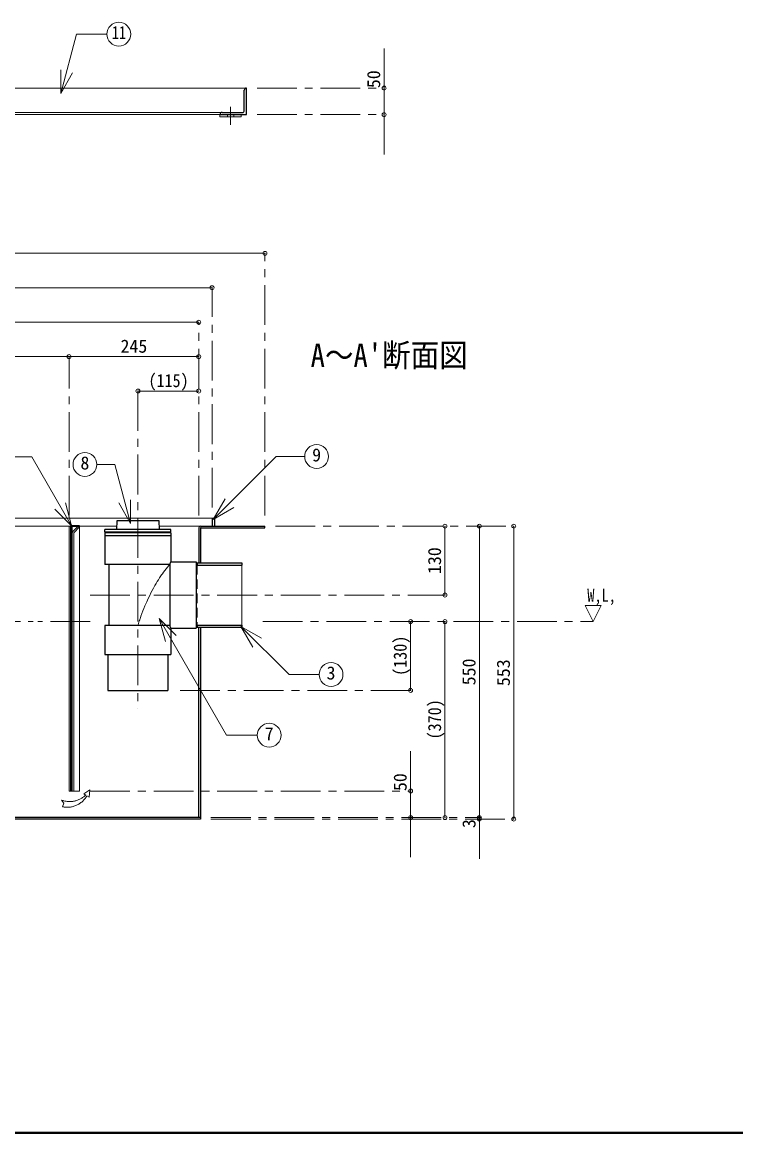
# Model space of a CAD drawing. Units: millimetres at full size, sheet at 1:15. Extents: x -3184 to 2891, y -2037 to 2178.
# Drawn here: x -1555 to -207, y -2037 to 59 of the extents above; entities that cross this region are included whole.
import ezdxf
from ezdxf.enums import TextEntityAlignment as Align

# ---------------------------------------------------------------- set-up
doc = ezdxf.new("R2010")
doc.units = ezdxf.units.MM
doc.header["$LTSCALE"] = 15
doc.header["$PDMODE"] = 32
doc.header["$PDSIZE"] = 7.5
for name, pattern in [('CHAIN1', [8, 5, -1, 1, -1]), ('DASHED1', [1.8, 1.2, -0.6]), ('DOUBLE_CHAIN1', [8.8, 5, -1, 0.6, -0.6, 0.6, -1])]:
    doc.linetypes.add(name, pattern=pattern)
doc.layers.add('0-0', color=4, linetype='Continuous', lineweight=9)
doc.styles.add('ＭＳ ゴシック', font='')
doc.styles.get('ＭＳ ゴシック').set_extended_font_data('MS Gothic')

msp = doc.modelspace()

# ---------------------------------------------------------------- linework, layer by layer
at = {"layer": '0-0'}
for p, q in [((-871.7, 9.67), (-871.7, -190.33)), ((-1181.7, -119.33), (-1181.7, -115.33)), ((-2346.7, -377.13), (-1096.7, -377.13)), ((-1196.7, -442.13), (-2246.7, -442.13)), ((-2221.7, -507.13), (-1221.7, -507.13)), ((-1466.7, -572.13), (-1726.7, -572.13)), ((-1221.7, -572.13), (-1466.7, -572.13)), ((-1221.7, -637.13), (-1336.7, -637.13)), ((-1721.45, -877.13), (-1196.7, -877.13)), ((-1721.45, -892.13), (-1466.7, -892.13)), ((-1463.7, -892.13), (-1462.95, -892.13)), ((-1447.95, -892.13), (-1377.01, -892.13)), ((-1446.7, -1392.13), (-1446.7, -892.13)), ((-1218.7, -892.13), (-1296.39, -892.13)), ((-756.7, -1022.13), (-756.7, -892.13)), ((-691.7, -892.13), (-691.7, -1442.13)), ((-626.7, -1445.13), (-626.7, -892.13)), ((-821.7, -1072.13), (-821.7, -1202.13)), ((-756.7, -1442.13), (-756.7, -1072.13)), ((-821.7, -1317.13), (-821.7, -1517.13)), ((-1463.7, -1392.13), (-1462.95, -1392.13)), ((-1461.45, -1392.13), (-1460.7, -1392.13)), ((-1457.7, -1392.13), (-1446.7, -1392.13)), ((-691.7, -1442.13), (-691.7, -1520.13))]:
    msp.add_line(p, q, dxfattribs=at)
at = {"layer": '0-0', "color": 7, "lineweight": 18}
for p, q in [((-1482.53, -75.54), (-1482.53, -30.54)), ((-1482.53, -75.54), (-1460.03, -36.56)), ((-1131.7, -65.33), (-2311.7, -65.33)), ((-2265.7, -111.33), (-1177.7, -111.33)), ((-2261.7, -115.33), (-1181.7, -115.33)), ((-1605.63, -761.29), (-1537.18, -761.29)), ((-1461.94, -891.61), (-1537.18, -761.29)), ((-1414.28, -775.63), (-1380.25, -775.63)), ((-1350.38, -887.14), (-1380.25, -775.63)), ((-1461.94, -891.61), (-1473.58, -848.14)), ((-1350.38, -887.14), (-1372.88, -848.16)), ((-1350.38, -887.14), (-1350.38, -842.14)), ((-1194.7, -879.52), (-1172.2, -840.54)), ((-1194.7, -879.52), (-1155.73, -857.02)), ((-1461.94, -891.61), (-1493.76, -859.79)), ((-1466.7, -892.13), (-1463.7, -892.13)), ((-1466.7, -1392.13), (-1466.7, -892.13)), ((-1463.7, -1392.13), (-1463.7, -892.13)), ((-1459.82, -902.25), (-1449.7, -892.13)), ((-1457.26, -903.93), (-1447.58, -894.25)), ((-1449.7, -892.13), (-1447.58, -894.25)), ((-1460.7, -904.37), (-1460.7, -1392.13)), ((-1457.7, -904.99), (-1457.7, -1392.13)), ((-1140.7, -965.53), (-1140.7, -1078.73)), ((-491.7, -1042.13), (-461.7, -1042.13)), ((-476.7, -1072.13), (-491.7, -1042.13)), ((-476.7, -1072.13), (-461.7, -1042.13)), ((-1296.4, -1066.56), (-1264.58, -1098.38)), ((-1296.4, -1066.56), (-1284.75, -1110.03)), ((-1296.4, -1066.56), (-1169.28, -1286.74)), ((-1142.03, -1081.34), (-1103.06, -1103.84)), ((-1142.03, -1081.34), (-1119.53, -1120.31)), ((-1169.28, -1286.74), (-1111.16, -1286.74)), ((-1463.7, -1392.13), (-1466.7, -1392.13)), ((-1457.7, -1392.13), (-1460.7, -1392.13))]:
    msp.add_line(p, q, dxfattribs=at)
at = {"layer": '0-0', "color": 5, "lineweight": 25}
for p, q in [((-1135.7, -107.33), (-1135.7, -69.33)), ((-1131.7, -115.33), (-1131.7, -65.33)), ((-1181.7, -115.33), (-1131.7, -115.33)), ((-1177.7, -111.33), (-1139.7, -111.33)), ((-1196.7, -877.13), (-1191.7, -877.13)), ((-1196.7, -877.13), (-1196.7, -892.13)), ((-1191.7, -892.13), (-1191.7, -877.13)), ((-1462.95, -892.13), (-1462.95, -1392.13)), ((-1461.45, -890.63), (-1447.95, -890.63)), ((-1461.45, -892.88), (-1461.45, -1392.13)), ((-1460.7, -892.13), (-1447.95, -892.13)), ((-1447.95, -890.63), (-1447.95, -892.13)), ((-1274.2, -898.13), (-1399.2, -898.13)), ((-1274.2, -903.63), (-1274.2, -898.13)), ((-1221.7, -895.13), (-1221.7, -961.63)), ((-1218.7, -892.13), (-1096.7, -892.13)), ((-1218.7, -896.63), (-1218.7, -961.63)), ((-1217.2, -895.13), (-1096.7, -895.13)), ((-1096.7, -895.13), (-1096.7, -892.13)), ((-1274.2, -904.63), (-1399.2, -904.63)), ((-1399.2, -904.63), (-1399.2, -964.63)), ((-1399.2, -909.63), (-1274.2, -909.63)), ((-1274.2, -904.63), (-1274.2, -959.63)), ((-1276.7, -964.63), (-1274.2, -959.63)), ((-1274.2, -959.63), (-1226.7, -959.63)), ((-1226.7, -959.63), (-1226.7, -1084.63)), ((-1224.7, -961.63), (-1140.7, -961.63)), ((-1224.7, -961.63), (-1224.7, -965.53)), ((-1140.7, -961.63), (-1140.7, -965.53)), ((-1276.7, -964.63), (-1399.2, -964.63)), ((-1391.7, -964.63), (-1391.7, -1079.63)), ((-1276.7, -964.63), (-1276.7, -1079.63)), ((-1226.7, -965.53), (-1140.7, -965.53)), ((-1276.7, -1079.63), (-1399.2, -1079.63)), ((-1274.2, -1084.63), (-1276.7, -1079.63)), ((-1274.2, -1084.63), (-1226.7, -1084.63)), ((-1274.2, -1084.63), (-1274.2, -1134.63)), ((-1226.7, -1078.73), (-1140.7, -1078.73)), ((-1224.7, -1078.73), (-1224.7, -1082.63)), ((-1224.7, -1082.63), (-1140.7, -1082.63)), ((-1221.7, -1442.13), (-1221.7, -1082.63)), ((-1140.7, -1078.73), (-1140.7, -1082.63)), ((-1280.2, -1134.63), (-1280.2, -1202.13)), ((-1461.45, -1392.13), (-1462.95, -1392.13)), ((-1218.7, -1442.13), (-2224.7, -1442.13))]:
    msp.add_line(p, q, dxfattribs=at)
at = {"layer": '0-0', "linetype": 'CHAIN1'}
for p, q in [((-1111.7, -65.33), (-871.7, -65.33)), ((-1161.7, -134.33), (-1161.7, -100.33)), ((-1111.7, -115.33), (-871.7, -115.33)), ((-1096.7, -872.13), (-1096.7, -377.13)), ((-1196.7, -857.13), (-1196.7, -442.13)), ((-1221.7, -872.13), (-1221.7, -507.13)), ((-1466.7, -872.13), (-1466.7, -572.13)), ((-1336.7, -637.13), (-1336.7, -1237.13)), ((-1076.7, -892.13), (-626.7, -892.13)), ((-1426.7, -1022.13), (-756.7, -1022.13)), ((-1100.7, -1072.13), (-476.7, -1072.13)), ((-821.7, -1202.13), (-1260.2, -1202.13)), ((-1426.7, -1392.13), (-821.7, -1392.13)), ((-1198.7, -1442.13), (-691.7, -1442.13)), ((-1198.7, -1445.13), (-626.7, -1445.13))]:
    msp.add_line(p, q, dxfattribs=at)
at = {"layer": '0-0', "linetype": 'DASHED1'}
for p, q in [((-1167.7, -119.33), (-1167.7, -115.33)), ((-1155.7, -119.33), (-1155.7, -115.33)), ((-1224.7, -965.53), (-1224.7, -1078.73))]:
    msp.add_line(p, q, dxfattribs=at)
at = {"layer": '0-0', "linetype": 'DOUBLE_CHAIN1'}
for p, q in [((-1426.7, -1072.13), (-2211.7, -1072.13)), ((-1438.63, -1397.22), (-1427.45, -1389.59)), ((-1438.63, -1397.22), (-1435.16, -1399.63)), ((-1433.12, -1401.04), (-1428.94, -1403.93)), ((-1428.94, -1403.93), (-1427.45, -1389.59))]:
    msp.add_line(p, q, dxfattribs=at)
at = {"layer": '0-0', "color": 1, "lineweight": 40}
msp.add_line((2890.8, -2037.13), (-3184.2, -2037.13), dxfattribs=at)
at = {"layer": '0-0', "color": 7, "lineweight": 18}
for points in [[(-1482.53, -75.54), (-1452.48, 36.59), (-1395.36, 36.59)], [(-1194.7, -879.52), (-1075.73, -760.54), (-1021.62, -760.54)], [(-1142.03, -1081.34), (-1051.32, -1172.04), (-994.45, -1172.04)]]:
    msp.add_lwpolyline(points, dxfattribs=at)
at = {"layer": '0-0'}
for points in [[(-1181.7, -119.33), (-1141.7, -119.33), (-1141.7, -115.33)], [(-1276.7, -964.63), (-1278.18, -966.42), (-1280.72, -969.5), (-1283.24, -972.6), (-1285.73, -975.72), (-1288.17, -978.88), (-1290.55, -982.08), (-1291.9, -983.95), (-1293.31, -985.98), (-1295.68, -989.53), (-1297.97, -993.13), (-1300.2, -996.77), (-1302.36, -1000.45), (-1304.48, -1004.16), (-1305.69, -1006.33), (-1307.14, -1008.96), (-1309.59, -1013.53), (-1311.99, -1018.13), (-1314.33, -1022.75), (-1316.61, -1027.41), (-1318.83, -1032.1), (-1320.09, -1034.83), (-1321.34, -1037.6), (-1323.44, -1042.42), (-1325.47, -1047.26), (-1327.42, -1052.14), (-1329.28, -1057.04), (-1331.06, -1061.98), (-1332.04, -1064.86), (-1332.5, -1066.25), (-1333.28, -1068.63), (-1334.05, -1071.03), (-1334.8, -1073.43), (-1335.54, -1075.83), (-1336.28, -1078.24), (-1336.7, -1079.63)]]:
    msp.add_lwpolyline(points, dxfattribs=at)
at = {"layer": '0-0', "color": 5, "lineweight": 25}
for points in [[(-1274.2, -903.63), (-1399.2, -903.63), (-1399.2, -898.13)], [(-1296.2, -898.13), (-1296.7, -882.13), (-1376.7, -882.13), (-1377.2, -898.13)], [(-1218.7, -1082.63), (-1218.7, -1445.13), (-2224.7, -1445.13)], [(-1399.2, -1079.63), (-1399.2, -1134.63), (-1274.2, -1134.63)], [(-1393.2, -1134.63), (-1393.2, -1202.13), (-1280.2, -1202.13)]]:
    msp.add_lwpolyline(points, dxfattribs=at)
at = {"layer": '0-0', "linetype": 'DOUBLE_CHAIN1'}
msp.add_lwpolyline([(-1481.03, -1409.16), (-1476.75, -1415.02), (-1479.19, -1421.83)], dxfattribs=at)
at = {"layer": '0-0', "color": 7, "lineweight": 18}
for centre in [(-1372.86, 36.59), (-1436.78, -775.63), (-999.12, -760.54), (-971.95, -1172.04), (-1088.66, -1286.74)]:
    msp.add_circle(centre, 22.5, dxfattribs=at)
at = {"layer": '0-0', "color": 5, "lineweight": 25}
for centre, radius, start, end in [((-1131.7, -69.33), 4, 90, 180), ((-1177.7, -115.33), 4, 90, 180), ((-1139.7, -107.33), 4, 270, 0), ((-1461.45, -892.13), 1.5, 90, 180), ((-1460.7, -892.88), 0.75, 90, 180), ((-1218.7, -895.13), 3, 90, 180), ((-1217.2, -896.63), 1.5, 90, 180)]:
    msp.add_arc(centre, radius, start, end, dxfattribs=at)
at = {"layer": '0-0', "color": 7, "lineweight": 18}
for centre, radius in [((-1457.7, -904.37), 3), ((-1456.2, -904.99), 1.5)]:
    msp.add_arc(centre, radius, 135, 180, dxfattribs=at)
at = {"layer": '0-0', "linetype": 'DOUBLE_CHAIN1'}
for centre, radius, start, end in [((-1465.61, -1368.2), 43.76, 249.37581, 314.10079), ((-1470.34, -1379.99), 42.76, 258.06872, 330.51954)]:
    msp.add_arc(centre, radius, start, end, dxfattribs=at)
at = {"layer": '0-0', "color": 1}
for p in [(-871.7, -65.33), (-871.7, -115.33), (-1096.7, -377.13), (-1196.7, -442.13), (-1221.7, -507.13), (-1466.7, -572.13), (-1221.7, -572.13), (-1336.7, -637.13), (-1221.7, -637.13), (-756.7, -892.13), (-691.7, -892.13), (-626.7, -892.13), (-756.7, -1022.13), (-821.7, -1072.13), (-756.7, -1072.13), (-821.7, -1202.13), (-821.7, -1392.13), (-821.7, -1442.13), (-756.7, -1442.13), (-691.7, -1442.13), (-691.7, -1445.13), (-626.7, -1445.13)]:
    msp.add_point(p, dxfattribs=at)

# ---------------------------------------------------------------- texts
at = {"layer": '0-0', "color": 7, "style": 'ＭＳ ゴシック'}
for s, height, width, p in [('11', 24.74, 0.8, (-1385.98, 19.71)), ("A～A'断面図", 43.99, 0.9, (-1010.45, -604.63)), ('(115)', 24.74, 0.9, (-1316.7, -637.13)), ('W,L,', 24.74, 0.8, (-487.95, -1042.13))]:
    msp.add_text(s, height=height, dxfattribs=dict(at, width=width)).set_placement(p, align=Align.BOTTOM_LEFT)
for s, p in [('50', (-871.7, -65.33)), ('130', (-756.7, -982.44)), ('550', (-691.7, -1192.44)), ('553', (-626.7, -1193.94)), ('50', (-821.7, -1392.13)), ('3', (-691.7, -1462.01))]:
    msp.add_text(s, height=24.74, rotation=90, dxfattribs=at).set_placement(p, align=Align.BOTTOM_LEFT)
for s, p in [('245', (-1369.51, -572.13)), ('9', (-1007.55, -777.41)), ('8', (-1445.21, -792.51)), ('3', (-980.39, -1188.92)), ('7', (-1097.1, -1303.61))]:
    msp.add_text(s, height=24.74, dxfattribs=at).set_placement(p, align=Align.BOTTOM_LEFT)
at = {"layer": '0-0', "color": 7, "style": 'ＭＳ ゴシック', "width": 0.9}
for s, p in [('(130)', (-821.7, -1174.63)), ('(370)', (-756.7, -1294.63))]:
    msp.add_text(s, height=24.74, rotation=90, dxfattribs=at).set_placement(p, align=Align.BOTTOM_LEFT)

doc.saveas('drawing.dxf')
